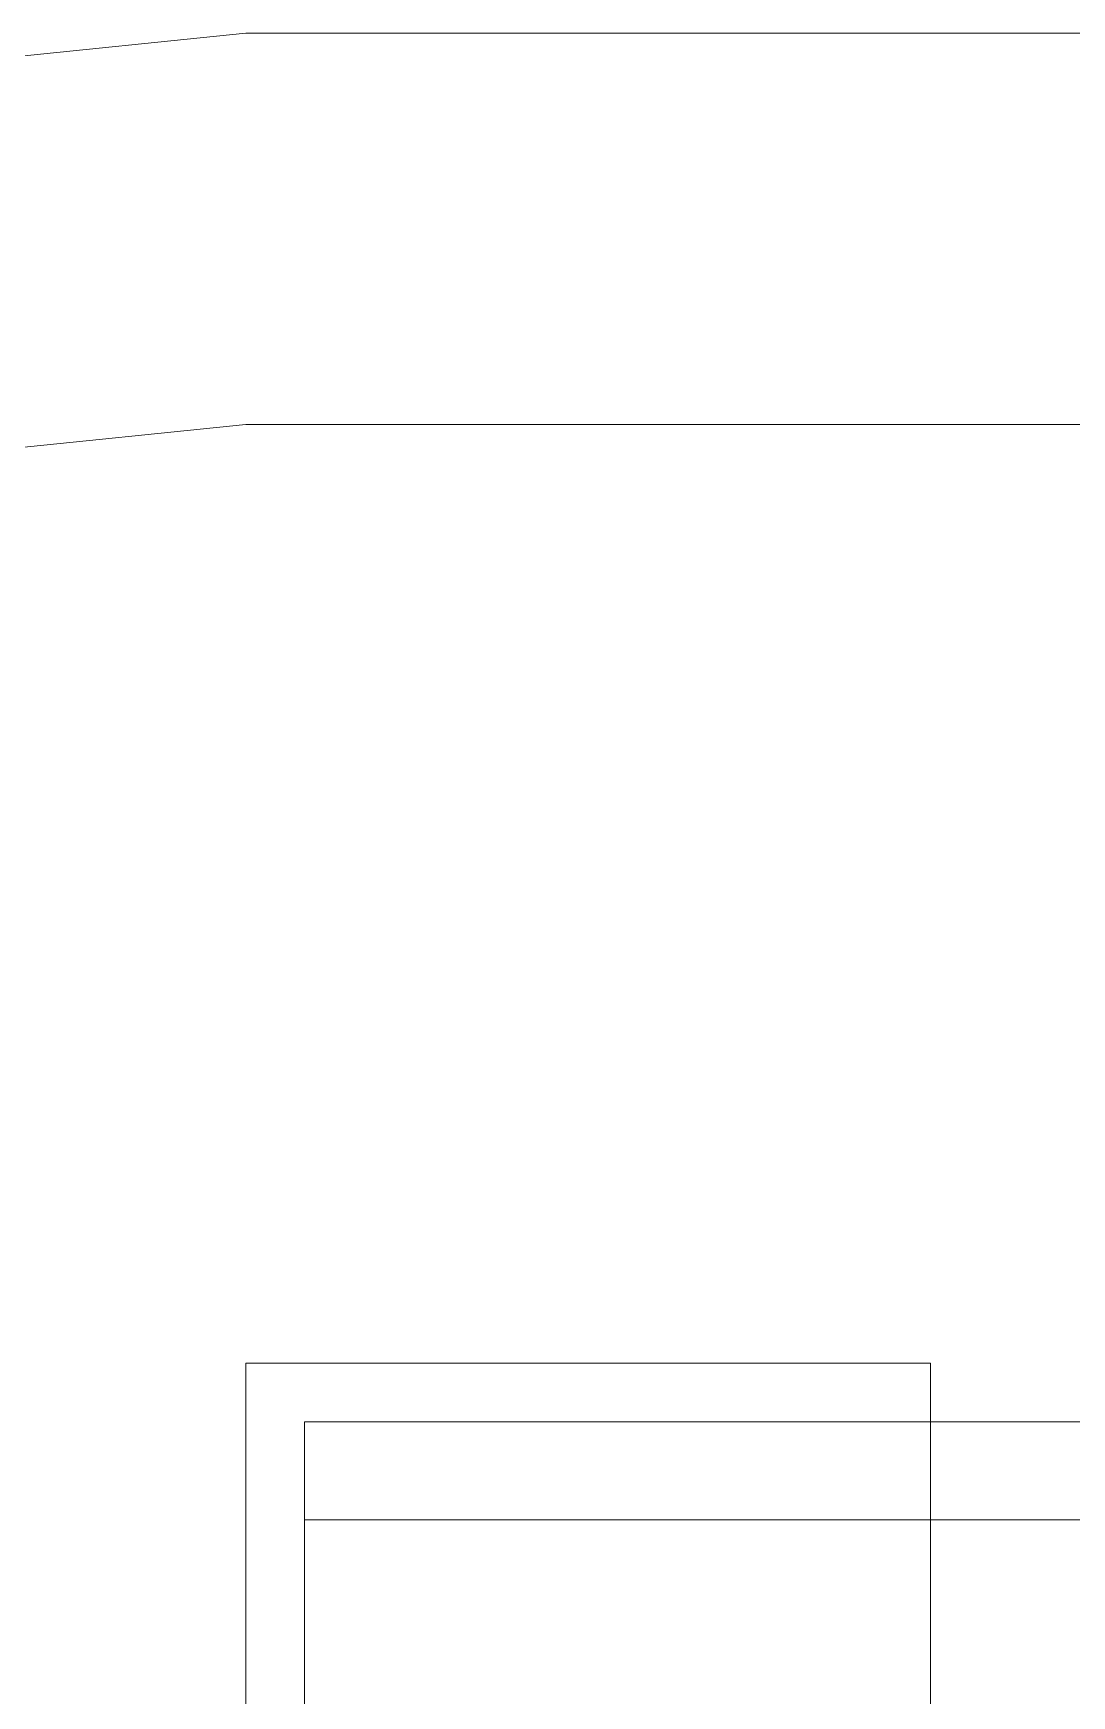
# Model space of a CAD drawing. Header units: millimetres. Extents: x 35540 to 832230, y -10956 to 416550.
# Drawn here: x 197622.3 to 197675.3, y 42057.5 to 42142.5 of the extents above; entities that cross this region are included whole.
import ezdxf

# ---------------------------------------------------------------- set-up
doc = ezdxf.new("R2010")
doc.units = ezdxf.units.MM
doc.layers.add('Q-CASE', color=31, linetype='Continuous', lineweight=5)

# ---------------------------------------------------------------- blocks, each defined once
blk = doc.blocks.new('DLN_Cat Ladder - 750x750x5000 _WDH_-9766194-2_F U_F_A_')
at = {"layer": 'Q-CASE'}
for p, q in [((-265.3, -707), (-265.3, -802)), ((-265.3, -707), (-265.3, -802)), ((-265.3, -707), (-265.3, -802)), ((-265.3, -707), (-265.3, -802)), ((-265.3, -707), (-265.3, -802)), ((-265.3, -707), (-265.3, -802)), ((-265.3, -707), (-265.3, -802)), ((-265.3, -707), (-265.3, -802)), ((-265.3, -707), (-265.3, -802)), ((-265.3, -707), (-265.3, -802)), ((-194.3, -767), (-194.3, -724.071)), ((-194.3, -724.071), (-194.3, -767)), ((-194.3, -767), (-194.3, -724.071)), ((-194.3, -724.071), (-194.3, -767)), ((-189.3, -724.071), (-189.3, -767)), ((-189.3, -724.071), (-189.3, -767)), ((-189.3, -724.071), (-189.3, -767)), ((-189.3, -724.071), (-189.3, -767)), ((-245.3, -802), (-245.3, -727)), ((-245.3, -802), (-245.3, -727)), ((-245.3, -802), (-245.3, -727)), ((-245.3, -802), (-245.3, -727)), ((-245.3, -802), (-245.3, -727)), ((-245.3, -802), (-245.3, -727)), ((-245.3, -802), (-245.3, -727)), ((-245.3, -802), (-245.3, -727)), ((-245.3, -802), (-245.3, -727)), ((-245.3, -802), (-245.3, -727)), ((286.7, -767), (-197.3, -767)), ((-197.3, -767), (-197.3, -802)), ((-197.3, -767), (-197.3, -802)), ((-197.3, -767), (-193.749, -767)), ((-194.3, -799), (-194.3, -767)), ((-194.3, -799), (-194.3, -767)), ((-193.749, -767), (-194.3, -767)), ((-194.3, -767), (283.7, -767)), ((-194.3, -799), (-194.3, -767)), ((-194.3, -767), (-194.3, -799)), ((-194.3, -799), (-194.3, -767)), ((-194.3, -767), (-194.3, -799)), ((-189.3, -767), (277.656, -767)), ((277.656, -767), (-189.3, -767)), ((-189.3, -767), (-189.3, -799)), ((-189.3, -767), (-189.3, -799)), ((-189.3, -767), (-189.3, -799)), ((-189.3, -767), (-189.3, -799)), ((283.7, -799), (-194.3, -799)), ((-194.3, -799), (-189.3, -799)), ((-189.3, -799), (-194.3, -799)), ((-194.3, -799), (-189.3, -799)), ((-189.3, -799), (-194.3, -799)), ((-189.3, -799), (-162.3, -799)), ((-265.3, -802), (-259.943, -854.62)), ((-265.3, -802), (-259.943, -854.62)), ((-265.3, -802), (-259.943, -854.62)), ((-265.3, -802), (-259.943, -854.62)), ((-265.3, -802), (-259.943, -854.62)), ((-265.3, -802), (-259.943, -854.62)), ((-265.3, -802), (-259.943, -854.62)), ((-265.3, -802), (-259.943, -854.62)), ((-265.3, -802), (-259.943, -854.62)), ((-240.957, -844.285), (-245.3, -802)), ((-240.957, -844.285), (-245.3, -802)), ((-240.957, -844.285), (-245.3, -802)), ((-240.957, -844.285), (-245.3, -802)), ((-240.957, -844.285), (-245.3, -802)), ((-240.957, -844.285), (-245.3, -802)), ((-240.957, -844.285), (-245.3, -802)), ((-240.957, -844.285), (-245.3, -802)), ((-240.957, -844.285), (-245.3, -802)), ((-162.3, -802), (-197.3, -802)), ((-197.3, -802), (286.7, -802))]:
    blk.add_line(p, q, dxfattribs=at)
at = {"layer": 'Q-CASE', "flags": 128}
for points in [[(-265.3, -802), (-258.94, -864.468), (-240.124, -924.374), (-209.621, -979.258), (-168.685, -1026.871), (-118.994, -1065.257), (-62.587, -1092.843), (-1.778, -1108.496), (60.937, -1111.574), (122.987, -1101.952), (181.824, -1080.023), (235.036, -1046.688), (280.439, -1003.314), (316.17, -951.681), (340.763, -893.906), (353.21, -832.361), (354.7, -802)], [(334.7, -802), (328.343, -862.391), (309.548, -920.134), (279.141, -972.697), (238.455, -1017.776), (189.273, -1053.394), (133.752, -1077.989), (74.327, -1090.483), (13.602, -1090.328), (-45.759, -1077.531), (-101.153, -1052.653), (-150.153, -1016.784), (-190.608, -971.499), (-220.747, -918.781), (-239.246, -860.943), (-245.3, -802)]]:
    blk.add_lwpolyline(points, dxfattribs=at)

msp = doc.modelspace()

# ---------------------------------------------------------------- block references
at = {"layer": 'Q-CASE', "rotation": 269.9999999999997}
msp.add_blockref('DLN_Cat Ladder - 750x750x5000 _WDH_-9766194-2_F U_F_A_', (198435.119, 41877.186), dxfattribs=at)

doc.saveas('drawing.dxf')
